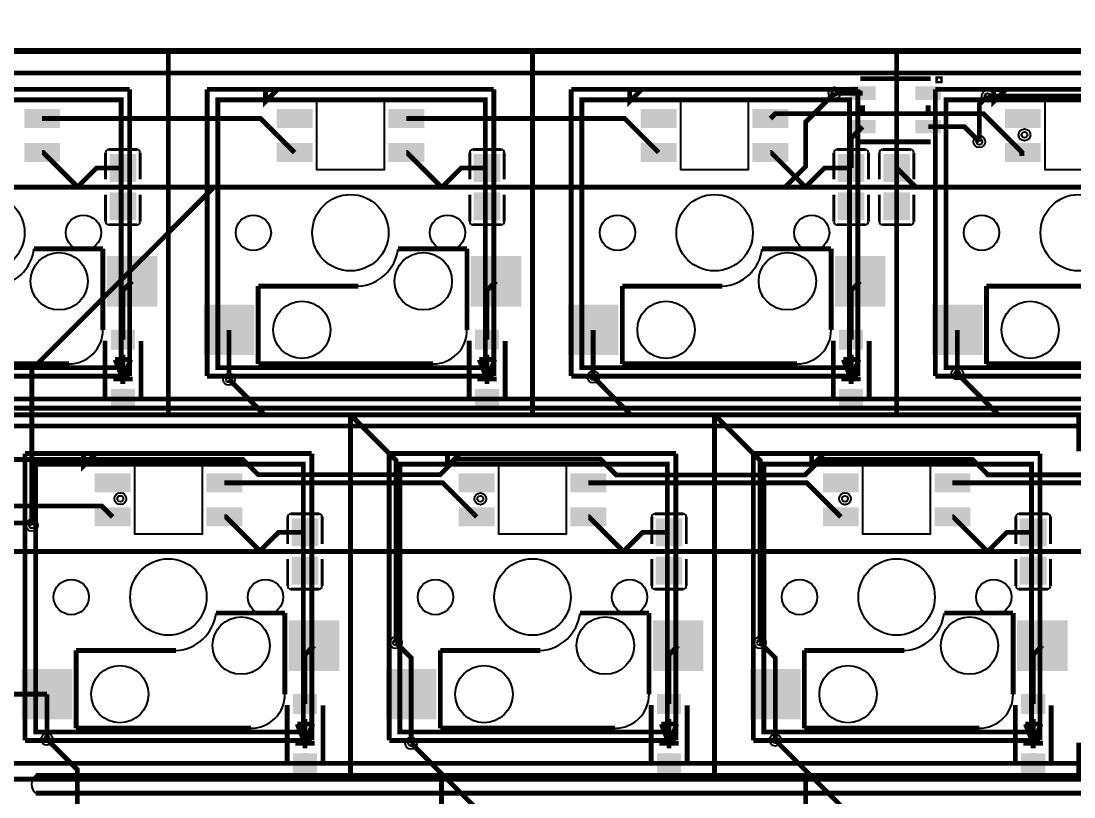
# Model space of a CAD drawing. Extents: x 183 to 12581, y -4976 to -1155.
# Drawn here: x 1384 to 3553, y -2755 to -1158 of the extents above; entities that cross this region are included whole.
import ezdxf

# ---------------------------------------------------------------- set-up
doc = ezdxf.new("R2010")
doc.units = 9
for name, color, linetype, true_color in [('BoardOutLine', 7, 'Continuous', 0xff00ff), ('BottomLayer', 7, 'Continuous', 0x0000ff), ('BottomPasteMaskLayer', 7, 'Continuous', 0x800000), ('BottomSilkLayer', 7, 'Continuous', 0x66cc33), ('BottomSolderMaskLayer', 7, 'Continuous', 0xaa00ff), ('Document', 7, 'Continuous', 0xffffff), ('Hole', 7, 'Continuous', 0x222222), ('Multi-Layer', 7, 'Continuous', 0xc0c0c0), ('TopLayer', 7, 'Continuous', 0xff0000), ('TopSilkLayer', 7, 'Continuous', 0xffcc00)]:
    doc.layers.add(name, color=color, linetype=linetype, true_color=true_color)

msp = doc.modelspace()

# ---------------------------------------------------------------- hatches: boundary and pattern name
at = {"layer": 'BottomLayer'}
for points in [[(3092, -1319.4), (3143.2, -1319.4), (3143.2, -1293.8), (3092, -1293.8)], [(3227, -1319.4), (3278.2, -1319.4), (3278.2, -1293.8), (3227, -1293.8)], [(1392.5, -1341.3), (1462.5, -1341.3), (1462.5, -1376.3), (1392.5, -1376.3)], [(1912.5, -1341.3), (1982.5, -1341.3), (1982.5, -1376.3), (1912.5, -1376.3)], [(2142.5, -1341.3), (2212.5, -1341.3), (2212.5, -1376.3), (2142.5, -1376.3)], [(2662.6, -1341.3), (2732.6, -1341.3), (2732.6, -1376.3), (2662.6, -1376.3)], [(2892.6, -1341.3), (2962.6, -1341.3), (2962.6, -1376.3), (2892.6, -1376.3)], [(3412.6, -1341.3), (3482.6, -1341.3), (3482.6, -1376.3), (3412.6, -1376.3)], [(3092, -1388.3), (3143.2, -1388.3), (3143.2, -1362.7), (3092, -1362.7)], [(3227, -1388.3), (3278.2, -1388.3), (3278.2, -1362.7), (3227, -1362.7)], [(1392.5, -1411.3), (1462.5, -1411.3), (1462.5, -1446.3), (1392.5, -1446.3)], [(1912.5, -1411.3), (1982.5, -1411.3), (1982.5, -1446.3), (1912.5, -1446.3)], [(2142.5, -1411.3), (2212.5, -1411.3), (2212.5, -1446.3), (2142.5, -1446.3)], [(2662.6, -1411.3), (2732.6, -1411.3), (2732.6, -1446.3), (2662.6, -1446.3)], [(2892.6, -1411.3), (2962.6, -1411.3), (2962.6, -1446.3), (2892.6, -1446.3)], [(3412.6, -1411.3), (3482.6, -1411.3), (3482.6, -1446.3), (3412.6, -1446.3)], [(1620.4, -1488.4), (1567.2, -1488.4), (1567.2, -1432.9), (1620.4, -1432.9)], [(2370.4, -1488.4), (2317.2, -1488.4), (2317.2, -1432.9), (2370.4, -1432.9)], [(3120.4, -1488.4), (3067.2, -1488.4), (3067.2, -1432.9), (3120.4, -1432.9)], [(3161, -1488.4), (3214.1, -1488.4), (3214.1, -1432.9), (3161, -1432.9)], [(1620.4, -1511.6), (1567.2, -1511.6), (1567.2, -1567.2), (1620.4, -1567.2)], [(2370.4, -1511.6), (2317.2, -1511.6), (2317.2, -1567.2), (2370.4, -1567.2)], [(3120.4, -1511.6), (3067.2, -1511.6), (3067.2, -1567.2), (3120.4, -1567.2)], [(3161, -1511.6), (3214.1, -1511.6), (3214.1, -1567.2), (3161, -1567.2)], [(1562.5, -1643.8), (1662.5, -1643.8), (1662.5, -1743.8), (1562.5, -1743.8)], [(2312.5, -1643.8), (2412.5, -1643.8), (2412.5, -1743.8), (2312.5, -1743.8)], [(3062.6, -1643.8), (3162.6, -1643.8), (3162.6, -1743.8), (3062.6, -1743.8)], [(1762.5, -1743.8), (1862.5, -1743.8), (1862.5, -1843.8), (1762.5, -1843.8)], [(2512.6, -1743.8), (2612.6, -1743.8), (2612.6, -1843.8), (2512.6, -1843.8)], [(3262.6, -1743.8), (3362.6, -1743.8), (3362.6, -1843.8), (3262.6, -1843.8)], [(1617.4, -1833.7), (1617.4, -1794.3), (1570.2, -1794.3), (1570.2, -1833.7)], [(2367.4, -1833.7), (2367.4, -1794.3), (2320.2, -1794.3), (2320.2, -1833.7)], [(3117.4, -1833.7), (3117.4, -1794.3), (3070.2, -1794.3), (3070.2, -1833.7)], [(1617.4, -1955.7), (1617.4, -1916.4), (1570.2, -1916.4), (1570.2, -1955.7)], [(2367.4, -1955.7), (2367.4, -1916.4), (2320.2, -1916.4), (2320.2, -1955.7)], [(3117.4, -1955.7), (3117.4, -1916.4), (3070.2, -1916.4), (3070.2, -1955.7)], [(1537.5, -2091.3), (1607.5, -2091.3), (1607.5, -2126.3), (1537.5, -2126.3)], [(1767.5, -2091.3), (1837.5, -2091.3), (1837.5, -2126.3), (1767.5, -2126.3)], [(2287.6, -2091.3), (2357.6, -2091.3), (2357.6, -2126.3), (2287.6, -2126.3)], [(2517.6, -2091.3), (2587.6, -2091.3), (2587.6, -2126.3), (2517.6, -2126.3)], [(3037.6, -2091.3), (3107.6, -2091.3), (3107.6, -2126.3), (3037.6, -2126.3)], [(3267.6, -2091.3), (3337.6, -2091.3), (3337.6, -2126.3), (3267.6, -2126.3)], [(1537.5, -2161.3), (1607.5, -2161.3), (1607.5, -2196.3), (1537.5, -2196.3)], [(1767.5, -2161.3), (1837.5, -2161.3), (1837.5, -2196.3), (1767.5, -2196.3)], [(2287.6, -2161.3), (2357.6, -2161.3), (2357.6, -2196.3), (2287.6, -2196.3)], [(2517.6, -2161.3), (2587.6, -2161.3), (2587.6, -2196.3), (2517.6, -2196.3)], [(3037.6, -2161.3), (3107.6, -2161.3), (3107.6, -2196.3), (3037.6, -2196.3)], [(3267.6, -2161.3), (3337.6, -2161.3), (3337.6, -2196.3), (3267.6, -2196.3)], [(1995.4, -2238.4), (1942.2, -2238.4), (1942.2, -2182.9), (1995.4, -2182.9)], [(2745.4, -2238.4), (2692.2, -2238.4), (2692.2, -2182.9), (2745.4, -2182.9)], [(3495.4, -2238.4), (3442.2, -2238.4), (3442.2, -2182.9), (3495.4, -2182.9)], [(1995.4, -2261.7), (1942.2, -2261.7), (1942.2, -2317.2), (1995.4, -2317.2)], [(2745.4, -2261.7), (2692.2, -2261.7), (2692.2, -2317.2), (2745.4, -2317.2)], [(3495.4, -2261.7), (3442.2, -2261.7), (3442.2, -2317.2), (3495.4, -2317.2)], [(1937.5, -2393.8), (2037.5, -2393.8), (2037.5, -2493.8), (1937.5, -2493.8)], [(2687.6, -2393.8), (2787.6, -2393.8), (2787.6, -2493.8), (2687.6, -2493.8)], [(3437.6, -2393.8), (3537.6, -2393.8), (3537.6, -2493.8), (3437.6, -2493.8)], [(1387.5, -2493.8), (1487.5, -2493.8), (1487.5, -2593.8), (1387.5, -2593.8)], [(2137.6, -2493.8), (2237.6, -2493.8), (2237.6, -2593.8), (2137.6, -2593.8)], [(2887.6, -2493.8), (2987.6, -2493.8), (2987.6, -2593.8), (2887.6, -2593.8)], [(1992.4, -2583.7), (1992.4, -2544.4), (1945.2, -2544.4), (1945.2, -2583.7)], [(2742.4, -2583.7), (2742.4, -2544.4), (2695.2, -2544.4), (2695.2, -2583.7)], [(3492.4, -2583.7), (3492.4, -2544.4), (3445.2, -2544.4), (3445.2, -2583.7)], [(1992.4, -2705.8), (1992.4, -2666.4), (1945.2, -2666.4), (1945.2, -2705.8)], [(2742.4, -2705.8), (2742.4, -2666.4), (2695.2, -2666.4), (2695.2, -2705.8)], [(3492.4, -2705.8), (3492.4, -2666.4), (3445.2, -2666.4), (3445.2, -2705.8)]]:
    msp.add_hatch(color=256, dxfattribs=at).paths.add_polyline_path(points)
at = {"layer": 'BottomPasteMaskLayer'}
for points in [[(3092, -1319.4), (3143.2, -1319.4), (3143.2, -1293.8), (3092, -1293.8)], [(3227, -1319.4), (3278.2, -1319.4), (3278.2, -1293.8), (3227, -1293.8)], [(1392.5, -1341.3), (1462.5, -1341.3), (1462.5, -1376.3), (1392.5, -1376.3)], [(1912.5, -1341.3), (1982.5, -1341.3), (1982.5, -1376.3), (1912.5, -1376.3)], [(2142.5, -1341.3), (2212.5, -1341.3), (2212.5, -1376.3), (2142.5, -1376.3)], [(2662.6, -1341.3), (2732.6, -1341.3), (2732.6, -1376.3), (2662.6, -1376.3)], [(2892.6, -1341.3), (2962.6, -1341.3), (2962.6, -1376.3), (2892.6, -1376.3)], [(3412.6, -1341.3), (3482.6, -1341.3), (3482.6, -1376.3), (3412.6, -1376.3)], [(3092, -1388.3), (3143.2, -1388.3), (3143.2, -1362.7), (3092, -1362.7)], [(3227, -1388.3), (3278.2, -1388.3), (3278.2, -1362.7), (3227, -1362.7)], [(1392.5, -1411.3), (1462.5, -1411.3), (1462.5, -1446.3), (1392.5, -1446.3)], [(1912.5, -1411.3), (1982.5, -1411.3), (1982.5, -1446.3), (1912.5, -1446.3)], [(2142.5, -1411.3), (2212.5, -1411.3), (2212.5, -1446.3), (2142.5, -1446.3)], [(2662.6, -1411.3), (2732.6, -1411.3), (2732.6, -1446.3), (2662.6, -1446.3)], [(2892.6, -1411.3), (2962.6, -1411.3), (2962.6, -1446.3), (2892.6, -1446.3)], [(3412.6, -1411.3), (3482.6, -1411.3), (3482.6, -1446.3), (3412.6, -1446.3)], [(1619, -1432.9), (1568.6, -1432.9), (1566.6, -1434.9), (1566.6, -1480.2), (1568.6, -1482.1), (1584.7, -1482.3), (1584.7, -1464.6), (1602.4, -1464.6), (1602.4, -1481.9), (1619, -1482.1), (1621, -1480.2), (1621, -1434.9)], [(2369, -1432.9), (2318.6, -1432.9), (2316.6, -1434.9), (2316.6, -1480.2), (2318.6, -1482.1), (2334.7, -1482.3), (2334.7, -1464.6), (2352.5, -1464.6), (2352.5, -1481.9), (2369, -1482.1), (2371, -1480.2), (2371, -1434.9)], [(3119, -1432.9), (3068.6, -1432.9), (3066.7, -1434.9), (3066.7, -1480.2), (3068.6, -1482.1), (3084.8, -1482.3), (3084.8, -1464.6), (3102.5, -1464.6), (3102.5, -1481.9), (3119, -1482.1), (3121, -1480.2), (3121, -1434.9)], [(3212.8, -1432.9), (3162.4, -1432.9), (3160.4, -1434.9), (3160.4, -1480.2), (3162.4, -1482.1), (3178.5, -1482.3), (3178.5, -1464.6), (3196.2, -1464.6), (3196.2, -1481.9), (3212.8, -1482.1), (3214.7, -1480.2), (3214.7, -1434.9)], [(1568.6, -1567.2), (1619, -1567.2), (1620.9, -1565.2), (1620.9, -1519.9), (1619, -1517.9), (1602.8, -1517.7), (1602.8, -1535.5), (1585.1, -1535.5), (1585.1, -1518.1), (1568.6, -1517.9), (1566.6, -1519.9), (1566.6, -1565.2)], [(2318.6, -1567.2), (2369, -1567.2), (2371, -1565.2), (2371, -1519.9), (2369, -1517.9), (2352.9, -1517.7), (2352.9, -1535.5), (2335.1, -1535.5), (2335.1, -1518.1), (2318.6, -1517.9), (2316.6, -1519.9), (2316.6, -1565.2)], [(3068.6, -1567.2), (3119, -1567.2), (3121, -1565.2), (3121, -1519.9), (3119, -1517.9), (3102.9, -1517.7), (3102.9, -1535.5), (3085.2, -1535.5), (3085.2, -1518.1), (3068.6, -1517.9), (3066.7, -1519.9), (3066.7, -1565.2)], [(3162.4, -1567.2), (3212.8, -1567.2), (3214.7, -1565.2), (3214.7, -1519.9), (3212.8, -1517.9), (3196.6, -1517.7), (3196.6, -1535.5), (3178.9, -1535.5), (3178.9, -1518.1), (3162.4, -1517.9), (3160.4, -1519.9), (3160.4, -1565.2)], [(1562.5, -1643.8), (1662.5, -1643.8), (1662.5, -1743.8), (1562.5, -1743.8)], [(2312.5, -1643.8), (2412.5, -1643.8), (2412.5, -1743.8), (2312.5, -1743.8)], [(3062.6, -1643.8), (3162.6, -1643.8), (3162.6, -1743.8), (3062.6, -1743.8)], [(1762.5, -1743.8), (1862.5, -1743.8), (1862.5, -1843.8), (1762.5, -1843.8)], [(2512.6, -1743.8), (2612.6, -1743.8), (2612.6, -1843.8), (2512.6, -1843.8)], [(3262.6, -1743.8), (3362.6, -1743.8), (3362.6, -1843.8), (3262.6, -1843.8)], [(1617.4, -1833.7), (1617.4, -1794.3), (1570.2, -1794.3), (1570.2, -1833.7)], [(2367.4, -1833.7), (2367.4, -1794.3), (2320.2, -1794.3), (2320.2, -1833.7)], [(3117.4, -1833.7), (3117.4, -1794.3), (3070.2, -1794.3), (3070.2, -1833.7)], [(1617.4, -1955.7), (1617.4, -1916.4), (1570.2, -1916.4), (1570.2, -1955.7)], [(2367.4, -1955.7), (2367.4, -1916.4), (2320.2, -1916.4), (2320.2, -1955.7)], [(3117.4, -1955.7), (3117.4, -1916.4), (3070.2, -1916.4), (3070.2, -1955.7)], [(1537.5, -2091.3), (1607.5, -2091.3), (1607.5, -2126.3), (1537.5, -2126.3)], [(1767.5, -2091.3), (1837.5, -2091.3), (1837.5, -2126.3), (1767.5, -2126.3)], [(2287.6, -2091.3), (2357.6, -2091.3), (2357.6, -2126.3), (2287.6, -2126.3)], [(2517.6, -2091.3), (2587.6, -2091.3), (2587.6, -2126.3), (2517.6, -2126.3)], [(3037.6, -2091.3), (3107.6, -2091.3), (3107.6, -2126.3), (3037.6, -2126.3)], [(3267.6, -2091.3), (3337.6, -2091.3), (3337.6, -2126.3), (3267.6, -2126.3)], [(1537.5, -2161.3), (1607.5, -2161.3), (1607.5, -2196.3), (1537.5, -2196.3)], [(1767.5, -2161.3), (1837.5, -2161.3), (1837.5, -2196.3), (1767.5, -2196.3)], [(2287.6, -2161.3), (2357.6, -2161.3), (2357.6, -2196.3), (2287.6, -2196.3)], [(2517.6, -2161.3), (2587.6, -2161.3), (2587.6, -2196.3), (2517.6, -2196.3)], [(3037.6, -2161.3), (3107.6, -2161.3), (3107.6, -2196.3), (3037.6, -2196.3)], [(3267.6, -2161.3), (3337.6, -2161.3), (3337.6, -2196.3), (3267.6, -2196.3)], [(1994, -2182.9), (1943.6, -2182.9), (1941.6, -2184.9), (1941.6, -2230.2), (1943.6, -2232.1), (1959.7, -2232.3), (1959.7, -2214.6), (1977.5, -2214.6), (1977.5, -2231.9), (1994, -2232.1), (1996, -2230.2), (1996, -2184.9)], [(2744, -2182.9), (2693.6, -2182.9), (2691.6, -2184.9), (2691.6, -2230.2), (2693.6, -2232.1), (2709.8, -2232.3), (2709.8, -2214.6), (2727.5, -2214.6), (2727.5, -2231.9), (2744, -2232.1), (2746, -2230.2), (2746, -2184.9)], [(3494, -2182.9), (3443.6, -2182.9), (3441.7, -2184.9), (3441.7, -2230.2), (3443.6, -2232.1), (3459.8, -2232.3), (3459.8, -2214.6), (3477.5, -2214.6), (3477.5, -2231.9), (3494, -2232.1), (3496, -2230.2), (3496, -2184.9)], [(1943.6, -2317.2), (1994, -2317.2), (1996, -2315.2), (1996, -2269.9), (1994, -2268), (1977.8, -2267.8), (1977.8, -2285.5), (1960.1, -2285.5), (1960.1, -2268.2), (1943.6, -2268), (1941.6, -2269.9), (1941.6, -2315.2)], [(2693.6, -2317.2), (2744, -2317.2), (2746, -2315.2), (2746, -2269.9), (2744, -2268), (2727.9, -2267.8), (2727.9, -2285.5), (2710.1, -2285.5), (2710.1, -2268.2), (2693.6, -2268), (2691.6, -2269.9), (2691.6, -2315.2)], [(3443.6, -2317.2), (3494, -2317.2), (3496, -2315.2), (3496, -2269.9), (3494, -2268), (3477.9, -2267.8), (3477.9, -2285.5), (3460.2, -2285.5), (3460.2, -2268.2), (3443.6, -2268), (3441.7, -2269.9), (3441.7, -2315.2)], [(1937.5, -2393.8), (2037.5, -2393.8), (2037.5, -2493.8), (1937.5, -2493.8)], [(2687.6, -2393.8), (2787.6, -2393.8), (2787.6, -2493.8), (2687.6, -2493.8)], [(3437.6, -2393.8), (3537.6, -2393.8), (3537.6, -2493.8), (3437.6, -2493.8)], [(1387.5, -2493.8), (1487.5, -2493.8), (1487.5, -2593.8), (1387.5, -2593.8)], [(2137.6, -2493.8), (2237.6, -2493.8), (2237.6, -2593.8), (2137.6, -2593.8)], [(2887.6, -2493.8), (2987.6, -2493.8), (2987.6, -2593.8), (2887.6, -2593.8)], [(1992.4, -2583.7), (1992.4, -2544.4), (1945.2, -2544.4), (1945.2, -2583.7)], [(2742.4, -2583.7), (2742.4, -2544.4), (2695.2, -2544.4), (2695.2, -2583.7)], [(3492.4, -2583.7), (3492.4, -2544.4), (3445.2, -2544.4), (3445.2, -2583.7)], [(1992.4, -2705.8), (1992.4, -2666.4), (1945.2, -2666.4), (1945.2, -2705.8)], [(2742.4, -2705.8), (2742.4, -2666.4), (2695.2, -2666.4), (2695.2, -2705.8)], [(3492.4, -2705.8), (3492.4, -2666.4), (3445.2, -2666.4), (3445.2, -2705.8)]]:
    msp.add_hatch(color=256, dxfattribs=at).paths.add_polyline_path(points)
at = {"layer": 'BottomSolderMaskLayer'}
for points in [[(3091, -1320.4), (3144.2, -1320.4), (3144.2, -1292.8), (3091, -1292.8)], [(3226, -1320.4), (3279.2, -1320.4), (3279.2, -1292.8), (3226, -1292.8)], [(1390.5, -1339.3), (1464.5, -1339.3), (1464.5, -1378.3), (1390.5, -1378.3)], [(1910.5, -1339.3), (1984.5, -1339.3), (1984.5, -1378.3), (1910.5, -1378.3)], [(2140.5, -1339.3), (2214.5, -1339.3), (2214.5, -1378.3), (2140.5, -1378.3)], [(2660.6, -1339.3), (2734.6, -1339.3), (2734.6, -1378.3), (2660.6, -1378.3)], [(2890.6, -1339.3), (2964.6, -1339.3), (2964.6, -1378.3), (2890.6, -1378.3)], [(3410.6, -1339.3), (3484.6, -1339.3), (3484.6, -1378.3), (3410.6, -1378.3)], [(3091, -1389.3), (3144.2, -1389.3), (3144.2, -1361.7), (3091, -1361.7)], [(3226, -1389.3), (3279.2, -1389.3), (3279.2, -1361.7), (3226, -1361.7)], [(1390.5, -1409.3), (1464.5, -1409.3), (1464.5, -1448.3), (1390.5, -1448.3)], [(1910.5, -1409.3), (1984.5, -1409.3), (1984.5, -1448.3), (1910.5, -1448.3)], [(2140.5, -1409.3), (2214.5, -1409.3), (2214.5, -1448.3), (2140.5, -1448.3)], [(2660.6, -1409.3), (2734.6, -1409.3), (2734.6, -1448.3), (2660.6, -1448.3)], [(2890.6, -1409.3), (2964.6, -1409.3), (2964.6, -1448.3), (2890.6, -1448.3)], [(3410.6, -1409.3), (3484.6, -1409.3), (3484.6, -1448.3), (3410.6, -1448.3)], [(1621.3, -1489.5), (1566.3, -1489.5), (1566.3, -1431.9), (1621.3, -1431.9)], [(2371.3, -1489.5), (2316.3, -1489.5), (2316.3, -1431.9), (2371.3, -1431.9)], [(3121.3, -1489.5), (3066.3, -1489.5), (3066.3, -1431.9), (3121.3, -1431.9)], [(3160, -1489.5), (3215.1, -1489.5), (3215.1, -1431.9), (3160, -1431.9)], [(1621.3, -1510.6), (1566.3, -1510.6), (1566.3, -1568.2), (1621.3, -1568.2)], [(2371.3, -1510.6), (2316.3, -1510.6), (2316.3, -1568.2), (2371.3, -1568.2)], [(3121.3, -1510.6), (3066.3, -1510.6), (3066.3, -1568.2), (3121.3, -1568.2)], [(3160, -1510.6), (3215.1, -1510.6), (3215.1, -1568.2), (3160, -1568.2)], [(1560.5, -1641.8), (1664.5, -1641.8), (1664.5, -1745.8), (1560.5, -1745.8)], [(2310.5, -1641.8), (2414.5, -1641.8), (2414.5, -1745.8), (2310.5, -1745.8)], [(3060.6, -1641.8), (3164.6, -1641.8), (3164.6, -1745.8), (3060.6, -1745.8)], [(1760.5, -1741.8), (1864.5, -1741.8), (1864.5, -1845.8), (1760.5, -1845.8)], [(2510.6, -1741.8), (2614.6, -1741.8), (2614.6, -1845.8), (2510.6, -1845.8)], [(3260.6, -1741.8), (3364.6, -1741.8), (3364.6, -1845.8), (3260.6, -1845.8)], [(1618.6, -1834.5), (1618.6, -1793.5), (1569, -1793.5), (1569, -1834.5)], [(2368.6, -1834.5), (2368.6, -1793.5), (2319, -1793.5), (2319, -1834.5)], [(3118.6, -1834.5), (3118.6, -1793.5), (3069, -1793.5), (3069, -1834.5)], [(1618.6, -1956.6), (1618.6, -1915.5), (1569, -1915.5), (1569, -1956.6)], [(2368.6, -1956.6), (2368.6, -1915.5), (2319, -1915.5), (2319, -1956.6)], [(3118.6, -1956.6), (3118.6, -1915.5), (3069, -1915.5), (3069, -1956.6)], [(1535.5, -2089.3), (1609.5, -2089.3), (1609.5, -2128.3), (1535.5, -2128.3)], [(1765.5, -2089.3), (1839.5, -2089.3), (1839.5, -2128.3), (1765.5, -2128.3)], [(2285.6, -2089.3), (2359.6, -2089.3), (2359.6, -2128.3), (2285.6, -2128.3)], [(2515.6, -2089.3), (2589.6, -2089.3), (2589.6, -2128.3), (2515.6, -2128.3)], [(3035.6, -2089.3), (3109.6, -2089.3), (3109.6, -2128.3), (3035.6, -2128.3)], [(3265.6, -2089.3), (3339.6, -2089.3), (3339.6, -2128.3), (3265.6, -2128.3)], [(1535.5, -2159.3), (1609.5, -2159.3), (1609.5, -2198.3), (1535.5, -2198.3)], [(1765.5, -2159.3), (1839.5, -2159.3), (1839.5, -2198.3), (1765.5, -2198.3)], [(2285.6, -2159.3), (2359.6, -2159.3), (2359.6, -2198.3), (2285.6, -2198.3)], [(2515.6, -2159.3), (2589.6, -2159.3), (2589.6, -2198.3), (2515.6, -2198.3)], [(3035.6, -2159.3), (3109.6, -2159.3), (3109.6, -2198.3), (3035.6, -2198.3)], [(3265.6, -2159.3), (3339.6, -2159.3), (3339.6, -2198.3), (3265.6, -2198.3)], [(1996.3, -2239.5), (1941.3, -2239.5), (1941.3, -2181.9), (1996.3, -2181.9)], [(2746.3, -2239.5), (2691.3, -2239.5), (2691.3, -2181.9), (2746.3, -2181.9)], [(3496.4, -2239.5), (3441.3, -2239.5), (3441.3, -2181.9), (3496.4, -2181.9)], [(1996.3, -2260.6), (1941.3, -2260.6), (1941.3, -2318.2), (1996.3, -2318.2)], [(2746.3, -2260.6), (2691.3, -2260.6), (2691.3, -2318.2), (2746.3, -2318.2)], [(3496.4, -2260.6), (3441.3, -2260.6), (3441.3, -2318.2), (3496.4, -2318.2)], [(1935.5, -2391.8), (2039.5, -2391.8), (2039.5, -2495.8), (1935.5, -2495.8)], [(2685.6, -2391.8), (2789.6, -2391.8), (2789.6, -2495.8), (2685.6, -2495.8)], [(3435.6, -2391.8), (3539.6, -2391.8), (3539.6, -2495.8), (3435.6, -2495.8)], [(1385.5, -2491.8), (1489.5, -2491.8), (1489.5, -2595.8), (1385.5, -2595.8)], [(2135.6, -2491.8), (2239.6, -2491.8), (2239.6, -2595.8), (2135.6, -2595.8)], [(2885.6, -2491.8), (2989.6, -2491.8), (2989.6, -2595.8), (2885.6, -2595.8)], [(1993.6, -2584.6), (1993.6, -2543.5), (1944, -2543.5), (1944, -2584.6)], [(2743.6, -2584.6), (2743.6, -2543.5), (2694, -2543.5), (2694, -2584.6)], [(3493.6, -2584.6), (3493.6, -2543.5), (3444, -2543.5), (3444, -2584.6)], [(1993.6, -2706.6), (1993.6, -2665.6), (1944, -2665.6), (1944, -2706.6)], [(2743.6, -2706.6), (2743.6, -2665.6), (2694, -2665.6), (2694, -2706.6)], [(3493.6, -2706.6), (3493.6, -2665.6), (3444, -2665.6), (3444, -2706.6)]]:
    msp.add_hatch(color=256, dxfattribs=at).paths.add_polyline_path(points)
at = {"layer": 'Document'}
for points in [[(1598.8, -1830), (1598.8, -1795), (1588.8, -1795), (1588.8, -1830)], [(2348.8, -1830), (2348.8, -1795), (2338.8, -1795), (2338.8, -1830)], [(3098.8, -1830), (3098.8, -1795), (3088.8, -1795), (3088.8, -1830)], [(1576.6, -1817.1), (1611.6, -1817.1), (1611.6, -1807.1), (1576.6, -1807.1)], [(2326.6, -1817.1), (2361.6, -1817.1), (2361.6, -1807.1), (2326.6, -1807.1)], [(3076.6, -1817.1), (3111.6, -1817.1), (3111.6, -1807.1), (3076.6, -1807.1)], [(1598.8, -1950), (1598.8, -1915), (1588.8, -1915), (1588.8, -1950)], [(2348.8, -1950), (2348.8, -1915), (2338.8, -1915), (2338.8, -1950)], [(3098.8, -1950), (3098.8, -1915), (3088.8, -1915), (3088.8, -1950)], [(1951.6, -2567.1), (1986.6, -2567.1), (1986.6, -2557.1), (1951.6, -2557.1)], [(1973.8, -2580.1), (1973.8, -2545.1), (1963.8, -2545.1), (1963.8, -2580.1)], [(2701.6, -2567.1), (2736.6, -2567.1), (2736.6, -2557.1), (2701.6, -2557.1)], [(2723.8, -2580.1), (2723.8, -2545.1), (2713.8, -2545.1), (2713.8, -2580.1)], [(3451.6, -2567.1), (3486.6, -2567.1), (3486.6, -2557.1), (3451.6, -2557.1)], [(3473.8, -2580.1), (3473.8, -2545.1), (3463.8, -2545.1), (3463.8, -2580.1)], [(1973.8, -2700.1), (1973.8, -2665.1), (1963.8, -2665.1), (1963.8, -2700.1)], [(2723.8, -2700.1), (2723.8, -2665.1), (2713.8, -2665.1), (2713.8, -2700.1)], [(3473.8, -2700.1), (3473.8, -2665.1), (3463.8, -2665.1), (3463.8, -2700.1)]]:
    msp.add_hatch(color=256, dxfattribs=at).paths.add_polyline_path(points)

# ---------------------------------------------------------------- linework, layer by layer
at = {"layer": 'BoardOutLine', "const_width": 10}
msp.add_lwpolyline([(248.9, -1221), (12505.8, -1221)], dxfattribs=at)
at = {"layer": 'BottomLayer', "const_width": 10}
for points in [[(3059.7, -1306.6), (3117.6, -1306.6)], [(8367.7, -1306.6), (8361.8, -1312.5), (3375.1, -1312.5)], [(2927.6, -1358.8), (2937.8, -1348.6), (3366, -1348.6), (3445.5, -1428.1), (3445.5, -1436.1)], [(1427.5, -1358.8), (1877.5, -1358.8), (1947.5, -1428.8)], [(2177.5, -1358.8), (2627.6, -1358.8), (2697.6, -1428.8)], [(3117.6, -1375.5), (3093.8, -1399.3), (3093.8, -1460.7)], [(3358, -1406.5), (3327, -1375.5), (3252.6, -1375.5)], [(1427.5, -1428.8), (1429.5, -1428.8), (1500.8, -1500)], [(2177.5, -1428.8), (2178.8, -1428.8), (2250, -1500)], [(2927.6, -1428.8), (2928.9, -1428.8), (3000.1, -1500)], [(12297.6, -1500), (12111.1, -1500), (12089.8, -1478.7), (11926.9, -1478.7), (11905.5, -1500), (1218.8, -1500), (1182, -1536.8), (1059.1, -1536.8), (1037.9, -1515.6), (1037.9, -1458.4)], [(1593.8, -1460.7), (1539.4, -1460.7), (1500, -1500)], [(2343.8, -1460.7), (2290.5, -1460.7), (2251.2, -1500)], [(3093.8, -1460.7), (3039, -1460.7), (2999.6, -1500)], [(3187.6, -1460.7), (3226.9, -1500), (3274, -1500)], [(1612.5, -1693.8), (1593.8, -1712.5), (1593.8, -1814)], [(2362.5, -1693.8), (2343.8, -1712.5), (2343.8, -1814)], [(3112.6, -1693.8), (3093.8, -1712.5), (3093.8, -1814)], [(1812.5, -1793.8), (1812.5, -1895.8)], [(2562.6, -1793.8), (2562.6, -1890.8)], [(3312.6, -1793.8), (3312.6, -1883.8)], [(843.8, -1936.1), (10969, -1936.1)], [(3751.2, -2092.3), (3375.7, -2092.3), (3344.3, -2060.8), (3030.7, -2060.8), (2998.8, -2092.7), (2610.5, -2092.7), (2577.6, -2059.8), (2279.4, -2059.8), (2247.4, -2091.8), (1872.4, -2091.8), (1841.4, -2060.8), (989.6, -2060.8), (958.1, -2092.3)], [(865, -2108.8), (912.5, -2156.3), (1550, -2156.3), (1572.5, -2178.8)], [(1802.5, -2108.8), (2252.6, -2108.8), (2322.6, -2178.8)], [(2552.6, -2108.8), (3002.6, -2108.8), (3072.6, -2178.8)], [(3302.6, -2108.8), (3752.6, -2108.8), (3822.6, -2178.8)], [(1406.4, -2196.2), (1401.5, -2191.3), (1283.8, -2191.3)], [(1802.5, -2178.8), (1806, -2178.8), (1877.3, -2250)], [(2552.6, -2178.8), (2553.8, -2178.8), (2625.1, -2250)], [(3302.6, -2178.8), (3303.8, -2178.8), (3375.1, -2250)], [(1968.8, -2210.7), (1914.4, -2210.7), (1875, -2250)], [(2718.8, -2210.7), (2664.4, -2210.7), (2625.1, -2250)], [(3468.8, -2210.7), (3414.4, -2210.7), (3375.1, -2250)], [(937.5, -2250), (11717.6, -2250)], [(1125, -2437.6), (1231.3, -2543.8), (1437.5, -2543.8)], [(1987.5, -2443.8), (1968.8, -2462.5), (1968.8, -2564)], [(2156.3, -2437.6), (2187.6, -2468.8), (2187.6, -2543.8)], [(2737.6, -2443.8), (2718.8, -2462.5), (2718.8, -2564)], [(2906.3, -2437.6), (2937.6, -2468.8), (2937.6, -2543.8)], [(3487.6, -2443.8), (3468.8, -2462.5), (3468.8, -2564)], [(1437.5, -2543.8), (1437.5, -2636.8)], [(2187.6, -2543.8), (2187.6, -2644.8)], [(2937.6, -2543.8), (2937.6, -2638.4)], [(1031.3, -2686.1), (11156.5, -2686.1)]]:
    msp.add_lwpolyline(points, dxfattribs=at)
at = {"layer": 'BottomSilkLayer'}
for points, const_width in [([(3117.6, -1281.6), (3117.6, -1276.6), (3252.6, -1276.6), (3252.6, -1281.6)], 10), ([(3117.6, -1351.6), (3117.6, -1331.6)], 10), ([(3252.6, -1351.6), (3252.6, -1331.6)], 10), ([(3117.6, -1401.6), (3117.6, -1406.6), (3252.6, -1406.6), (3252.6, -1401.6)], 10), ([(1558.2, -1428.7), (1558.2, -1484.2)], 6), ([(1623.4, -1422.7), (1564.2, -1422.7)], 6), ([(1629.4, -1484.2), (1629.4, -1428.7)], 6), ([(2308.2, -1428.7), (2308.2, -1484.2)], 6), ([(2373.4, -1422.7), (2314.2, -1422.7)], 6), ([(2379.4, -1484.2), (2379.4, -1428.7)], 6), ([(3058.2, -1428.7), (3058.2, -1484.2)], 6), ([(3123.4, -1422.7), (3064.2, -1422.7)], 6), ([(3129.4, -1484.2), (3129.4, -1428.7)], 6), ([(3152, -1484.2), (3152, -1428.7)], 6), ([(3158, -1422.7), (3217.1, -1422.7)], 6), ([(3223.1, -1428.7), (3223.1, -1484.2)], 6), ([(1558.2, -1571.3), (1558.2, -1515.8)], 6), ([(1629.4, -1515.8), (1629.4, -1571.3)], 6), ([(2308.2, -1571.3), (2308.2, -1515.8)], 6), ([(2379.4, -1515.8), (2379.4, -1571.3)], 6), ([(3058.2, -1571.3), (3058.2, -1515.8)], 6), ([(3129.4, -1515.8), (3129.4, -1571.3)], 6), ([(3152, -1515.8), (3152, -1571.3)], 6), ([(3223.1, -1571.3), (3223.1, -1515.8)], 6), ([(1623.4, -1577.3), (1564.2, -1577.3)], 6), ([(2373.4, -1577.3), (2314.2, -1577.3)], 6), ([(3123.4, -1577.3), (3064.2, -1577.3)], 6), ([(3158, -1577.3), (3217.1, -1577.3)], 6), ([(1557, -1934.4), (1557, -1816.2)], 10), ([(1631, -1934.9), (1631, -1816.8)], 10), ([(2307.1, -1934.4), (2307.1, -1816.2)], 10), ([(2381.1, -1934.9), (2381.1, -1816.8)], 10), ([(3057.1, -1934.4), (3057.1, -1816.2)], 10), ([(3131.1, -1934.9), (3131.1, -1816.8)], 10), ([(1593.8, -1905), (1593.8, -1845)], 10), ([(2343.8, -1905), (2343.8, -1845)], 10), ([(3093.8, -1905), (3093.8, -1845)], 10), ([(1577.8, -1855), (1593.8, -1895)], 10), ([(1609.8, -1855), (1577.8, -1855)], 10), ([(1593.8, -1895), (1609.8, -1855)], 10), ([(2327.8, -1855), (2343.8, -1895)], 10), ([(2359.8, -1855), (2327.8, -1855)], 10), ([(2343.8, -1895), (2359.8, -1855)], 10), ([(3077.8, -1855), (3093.8, -1895)], 10), ([(3109.8, -1855), (3077.8, -1855)], 10), ([(3093.8, -1895), (3109.8, -1855)], 10), ([(1613.8, -1895), (1573.8, -1895)], 10), ([(2363.8, -1895), (2323.8, -1895)], 10), ([(3113.8, -1895), (3073.8, -1895)], 10), ([(1933.2, -2178.7), (1933.2, -2234.3)], 6), ([(1998.4, -2172.7), (1939.2, -2172.7)], 6), ([(2004.4, -2234.3), (2004.4, -2178.7)], 6), ([(2683.2, -2178.7), (2683.2, -2234.3)], 6), ([(2748.4, -2172.7), (2689.2, -2172.7)], 6), ([(2754.4, -2234.3), (2754.4, -2178.7)], 6), ([(3433.2, -2178.7), (3433.2, -2234.3)], 6), ([(3498.4, -2172.7), (3439.2, -2172.7)], 6), ([(3504.4, -2234.3), (3504.4, -2178.7)], 6), ([(1933.2, -2321.4), (1933.2, -2265.8)], 6), ([(2004.4, -2265.8), (2004.4, -2321.4)], 6), ([(2683.2, -2321.4), (2683.2, -2265.8)], 6), ([(2754.4, -2265.8), (2754.4, -2321.4)], 6), ([(3433.2, -2321.4), (3433.2, -2265.8)], 6), ([(3504.4, -2265.8), (3504.4, -2321.4)], 6), ([(1998.4, -2327.4), (1939.2, -2327.4)], 6), ([(2748.4, -2327.4), (2689.2, -2327.4)], 6), ([(3498.4, -2327.4), (3439.2, -2327.4)], 6), ([(1932.1, -2684.4), (1932.1, -2566.3)], 10), ([(2006.1, -2684.9), (2006.1, -2566.8)], 10), ([(2682.1, -2684.4), (2682.1, -2566.3)], 10), ([(2756.1, -2684.9), (2756.1, -2566.8)], 10), ([(3432.1, -2684.4), (3432.1, -2566.3)], 10), ([(3506.1, -2684.9), (3506.1, -2566.8)], 10), ([(1952.8, -2605.1), (1968.8, -2645.1)], 10), ([(1984.8, -2605.1), (1952.8, -2605.1)], 10), ([(1968.8, -2655.1), (1968.8, -2595.1)], 10), ([(1968.8, -2645.1), (1984.8, -2605.1)], 10), ([(2702.8, -2605.1), (2718.8, -2645.1)], 10), ([(2734.8, -2605.1), (2702.8, -2605.1)], 10), ([(2718.8, -2655.1), (2718.8, -2595.1)], 10), ([(2718.8, -2645.1), (2734.8, -2605.1)], 10), ([(3452.8, -2605.1), (3468.8, -2645.1)], 10), ([(3484.8, -2605.1), (3452.8, -2605.1)], 10), ([(3468.8, -2655.1), (3468.8, -2595.1)], 10), ([(3468.8, -2645.1), (3484.8, -2605.1)], 10), ([(1988.8, -2645.1), (1948.8, -2645.1)], 10), ([(2738.8, -2645.1), (2698.8, -2645.1)], 10), ([(3488.8, -2645.1), (3448.8, -2645.1)], 10)]:
    msp.add_lwpolyline(points, dxfattribs=dict(at, const_width=const_width))
at = {"layer": 'BottomSilkLayer', "const_width": 10}
for points in [[(3272.6, -1276.6), (3272.6, -1281.6), (3277.6, -1281.6), (3277.6, -1276.6), (3272.6, -1276.6)], [(1887.5, -1298.8), (1912.5, -1298.8), (1887.5, -1323.8), (1887.5, -1298.8)], [(2637.6, -1298.8), (2662.6, -1298.8), (2637.6, -1323.8), (2637.6, -1298.8)], [(3387.6, -1298.8), (3412.6, -1298.8), (3387.6, -1323.8), (3387.6, -1298.8)], [(1512.5, -2048.8), (1537.5, -2048.8), (1512.5, -2073.8), (1512.5, -2048.8)], [(2262.6, -2048.8), (2287.6, -2048.8), (2262.6, -2073.8), (2262.6, -2048.8)], [(3012.6, -2048.8), (3037.6, -2048.8), (3012.6, -2073.8), (3012.6, -2048.8)]]:
    msp.add_lwpolyline(points, close=True, dxfattribs=at)
at = {"layer": 'BottomSilkLayer'}
for centre, start, end in [((1564.2, -1428.7), 90, 180), ((1623.4, -1428.7), 0, 90), ((2314.2, -1428.7), 90, 180), ((2373.4, -1428.7), 0, 90), ((3064.2, -1428.7), 90, 180), ((3123.4, -1428.7), 0, 90), ((3158, -1428.7), 90, 180), ((3217.1, -1428.7), 0, 90), ((1564.2, -1571.3), 180, 270), ((1623.4, -1571.3), 270, 0), ((2314.2, -1571.3), 180, 270), ((2373.4, -1571.3), 270, 0), ((3064.2, -1571.3), 180, 270), ((3123.4, -1571.3), 270, 0), ((3158, -1571.3), 180, 270), ((3217.1, -1571.3), 270, 0), ((1939.2, -2178.7), 90, 180), ((1998.4, -2178.7), 0, 90), ((2689.2, -2178.7), 90, 180), ((2748.4, -2178.7), 0, 90), ((3439.2, -2178.7), 90, 180), ((3498.4, -2178.7), 0, 90), ((1939.2, -2321.4), 180, 270), ((1998.4, -2321.4), 270, 0), ((2689.2, -2321.4), 180, 270), ((2748.4, -2321.4), 270, 0), ((3439.2, -2321.4), 180, 270), ((3498.4, -2321.4), 270, 0)]:
    msp.add_arc(centre, 6, start, end, dxfattribs=at)
at = {"layer": 'Document', "const_width": 10}
for points in [[(1687.5, -1968.8), (937.5, -1968.8), (937.5, -1218.8), (1687.5, -1218.8)], [(1687.5, -1218.8), (1687.5, -1968.8)], [(2437.5, -1968.8), (1687.5, -1968.8), (1687.5, -1218.8), (2437.5, -1218.8)], [(2437.5, -1218.8), (2437.5, -1968.8)], [(3187.6, -1968.8), (2437.6, -1968.8), (2437.6, -1218.8), (3187.6, -1218.8)], [(3187.6, -1218.8), (3187.6, -1968.8)], [(3937.6, -1968.8), (3187.6, -1968.8), (3187.6, -1218.8), (3937.6, -1218.8)], [(1410.5, -1626.8), (1552.5, -1626.8)], [(1552.5, -1626.8), (1552.5, -1793.8)], [(2160.5, -1626.8), (2302.5, -1626.8)], [(2302.5, -1626.8), (2302.5, -1793.8)], [(2910.6, -1626.8), (3052.6, -1626.8)], [(3052.6, -1626.8), (3052.6, -1793.8)], [(1872.5, -1703.8), (1872.5, -1863.8)], [(1872.5, -1703.8), (2078.5, -1703.8)], [(2622.6, -1703.8), (2622.6, -1863.8)], [(2622.6, -1703.8), (2828.6, -1703.8)], [(3372.6, -1703.8), (3372.6, -1863.8)], [(3372.6, -1703.8), (3578.6, -1703.8)], [(1482.5, -1863.8), (1122.5, -1863.8)], [(2232.5, -1863.8), (1872.5, -1863.8)], [(2982.6, -1863.8), (2622.6, -1863.8)], [(3732.6, -1863.8), (3372.6, -1863.8)], [(2062.5, -2718.8), (1312.5, -2718.8), (1312.5, -1968.8), (2062.5, -1968.8)], [(2062.5, -1968.8), (2062.5, -2718.8)], [(2812.6, -2718.8), (2062.6, -2718.8), (2062.6, -1968.8), (2812.6, -1968.8)], [(2812.6, -1968.8), (2812.6, -2718.8)], [(3562.6, -2718.8), (2812.6, -2718.8), (2812.6, -1968.8), (3562.6, -1968.8)], [(1785.5, -2376.8), (1927.5, -2376.8)], [(1927.5, -2376.8), (1927.5, -2543.8)], [(2535.6, -2376.8), (2677.6, -2376.8)], [(2677.6, -2376.8), (2677.6, -2543.8)], [(3285.6, -2376.8), (3427.6, -2376.8)], [(3427.6, -2376.8), (3427.6, -2543.8)], [(1497.5, -2453.8), (1497.5, -2613.8)], [(1497.5, -2453.8), (1703.5, -2453.8)], [(2247.6, -2453.8), (2247.6, -2613.8)], [(2247.6, -2453.8), (2453.6, -2453.8)], [(2997.6, -2453.8), (2997.6, -2613.8)], [(2997.6, -2453.8), (3203.6, -2453.8)], [(1857.5, -2613.8), (1497.5, -2613.8)], [(2607.6, -2613.8), (2247.6, -2613.8)], [(3357.6, -2613.8), (2997.6, -2613.8)], [(2250, -3468.8), (1500, -3468.8), (1500, -2718.8), (2250, -2718.8)], [(2250, -2718.8), (2250, -3468.8)], [(3000.1, -3468.8), (2250.1, -3468.8), (2250.1, -2718.8), (3000.1, -2718.8)], [(3000.1, -2718.8), (3000.1, -3468.8)], [(3750.1, -3468.8), (3000.1, -3468.8), (3000.1, -2718.8), (3750.1, -2718.8)]]:
    msp.add_lwpolyline(points, dxfattribs=at)
at = {"layer": 'Document'}
for centre, radius, start, end in [((1323.8, -1616.6), 87.4, 273.1216, 353.2761), ((2073.8, -1616.6), 87.4, 273.1216, 353.2761), ((2823.8, -1616.6), 87.4, 273.1216, 353.2761), ((1482.9, -1794.1), 69.7, 270, 0.2787), ((2232.9, -1794.1), 69.7, 270, 0.2787), ((2982.9, -1794.1), 69.7, 270, 0.2787), ((1698.8, -2366.6), 87.4, 273.1216, 353.2761), ((2448.8, -2366.6), 87.4, 273.1216, 353.2761), ((3198.8, -2366.6), 87.4, 273.1216, 353.2761), ((1857.9, -2544.1), 69.7, 270, 0.2787), ((2607.9, -2544.1), 69.7, 270, 0.2787), ((3357.9, -2544.1), 69.7, 270, 0.2787)]:
    msp.add_arc(centre, radius, start, end, dxfattribs=at)
at = {"layer": 'Hole'}
for centre in [(3059.7, -1306.6), (3375.1, -1312.5), (3451, -1392.3), (3358, -1406.5), (2562.6, -1890.8), (3312.6, -1883.8), (1812.5, -1895.8), (1588.6, -2141.4), (2330.1, -2141.6), (3081.2, -2141.5), (1406.4, -2196.2), (2156.3, -2437.6), (2906.3, -2437.6), (1437.5, -2636.8), (2187.6, -2644.8), (2937.6, -2638.4)]:
    msp.add_circle(centre, 6.1, dxfattribs=at)
at = {"layer": 'Multi-Layer'}
for points in [[(2132.5, -1323.8), (1992.5, -1323.8), (1992.5, -1463.8), (2132.5, -1463.8)], [(2882.6, -1323.8), (2742.6, -1323.8), (2742.6, -1463.8), (2882.6, -1463.8)], [(3632.6, -1323.8), (3492.6, -1323.8), (3492.6, -1463.8), (3632.6, -1463.8)], [(1757.5, -2073.8), (1617.5, -2073.8), (1617.5, -2213.8), (1757.5, -2213.8)], [(2507.6, -2073.8), (2367.6, -2073.8), (2367.6, -2213.8), (2507.6, -2213.8)], [(3257.6, -2073.8), (3117.6, -2073.8), (3117.6, -2213.8), (3257.6, -2213.8)]]:
    msp.add_lwpolyline(points, close=True, dxfattribs=at)
for centre, radius in [((3059.7, -1306.6), 12.2), ((3375.1, -1312.5), 12.2), ((3451, -1392.3), 12.2), ((3358, -1406.5), 12.2), ((1312.5, -1593.8), 78.7), ((2062.5, -1593.8), 78.7), ((2812.6, -1593.8), 78.7), ((3562.6, -1593.8), 78.7), ((1512.5, -1593.8), 36.4), ((1862.5, -1593.8), 36.4), ((2262.5, -1593.8), 36.4), ((2612.6, -1593.8), 36.4), ((3012.6, -1593.8), 36.4), ((3362.6, -1593.8), 36.4), ((1462.5, -1693.8), 59.1), ((2212.5, -1693.8), 59.1), ((2962.6, -1693.8), 59.1), ((1962.5, -1793.8), 59.1), ((2712.6, -1793.8), 59.1), ((3462.6, -1793.8), 59.1), ((1812.5, -1895.8), 12.2), ((2562.6, -1890.8), 12.2), ((3312.6, -1883.8), 12.2), ((1588.6, -2141.4), 12.2), ((2330.1, -2141.6), 12.2), ((3081.2, -2141.5), 12.2), ((1406.4, -2196.2), 12.2), ((1687.5, -2343.8), 78.7), ((2437.6, -2343.8), 78.7), ((3187.6, -2343.8), 78.7), ((1487.5, -2343.8), 36.4), ((1887.5, -2343.8), 36.4), ((2237.6, -2343.8), 36.4), ((2637.6, -2343.8), 36.4), ((2987.6, -2343.8), 36.4), ((3387.6, -2343.8), 36.4), ((1837.5, -2443.8), 59.1), ((2587.6, -2443.8), 59.1), ((3337.6, -2443.8), 59.1), ((2156.3, -2437.6), 12.2), ((2906.3, -2437.6), 12.2), ((1587.5, -2543.8), 59.1), ((2337.6, -2543.8), 59.1), ((3087.6, -2543.8), 59.1), ((1437.5, -2636.8), 12.2), ((2187.6, -2644.8), 12.2), ((2937.6, -2638.4), 12.2)]:
    msp.add_circle(centre, radius, dxfattribs=at)
at = {"layer": 'TopLayer', "const_width": 10}
for points in [[(12362.1, -1428.7), (12311.2, -1479.5), (12088.3, -1479.5), (12024.3, -1415.5), (12024.3, -1275.5), (12013.7, -1264.9), (1243.4, -1264.9), (1158.1, -1350.2), (1158.1, -1494.3), (792.9, -1494.3), (533.7, -1753.5), (533.7, -2155.7)], [(3059.7, -1306.6), (3000.1, -1366.2), (3000.1, -1457.7), (2957.7, -1500), (1781.3, -1500), (1406.4, -1875), (1406.4, -2196.2)], [(3375.1, -1312.5), (3358, -1329.6), (3358, -1406.5)], [(2562.6, -1890.8), (2640.6, -1968.8), (2812.6, -1968.8), (2906.3, -2062.5), (2906.3, -2062.5), (2906.3, -2437.6)], [(3312.6, -1883.8), (3397.6, -1968.8), (3562.6, -1968.8), (3656.3, -2062.5), (3656.3, -2437.6)], [(1812.5, -1895.8), (1885.6, -1968.8), (2062.5, -1968.8), (2156.3, -2062.5), (2156.3, -2437.6)], [(1812.5, -1895.8), (1885.6, -1968.8), (2062.5, -1968.8)], [(1437.5, -2636.8), (1500, -2699.3), (1500, -3187.6)], [(2187.6, -2644.8), (2343.8, -2801.1), (2343.8, -3187.6)], [(2937.6, -2638.4), (3093.8, -2794.6), (3093.8, -3187.6)]]:
    msp.add_lwpolyline(points, dxfattribs=at)
at = {"layer": 'TopSilkLayer', "const_width": 10}
for points in [[(1612.5, -1218.8), (1687.5, -1218.8), (1687.5, -1293.8)], [(1687.5, -1293.8), (1687.5, -1218.8), (1762.5, -1218.8)], [(2362.5, -1218.8), (2437.5, -1218.8), (2437.5, -1293.8)], [(2437.6, -1293.8), (2437.6, -1218.8), (2512.6, -1218.8)], [(3112.6, -1218.8), (3187.6, -1218.8), (3187.6, -1293.8)], [(3187.6, -1293.8), (3187.6, -1218.8), (3262.6, -1218.8)], [(1017.3, -1298.5), (1607.8, -1298.5)], [(1607.8, -1889.1), (1607.8, -1298.5)], [(1767.3, -1889.1), (1767.3, -1298.5)], [(1767.3, -1298.5), (2357.8, -1298.5)], [(2357.8, -1889.1), (2357.8, -1298.5)], [(2517.3, -1889.1), (2517.3, -1298.5)], [(2517.3, -1298.5), (3107.8, -1298.5)], [(3107.8, -1889.1), (3107.8, -1298.5)], [(3267.3, -1889.1), (3267.3, -1298.5)], [(3267.3, -1298.5), (3857.9, -1298.5)], [(1017.3, -1889.1), (1607.8, -1889.1)], [(1767.3, -1889.1), (2357.8, -1889.1)], [(2517.3, -1889.1), (3107.8, -1889.1)], [(3267.3, -1889.1), (3857.9, -1889.1)], [(1687.5, -1893.8), (1687.5, -1968.8), (1612.5, -1968.8)], [(1762.5, -1968.8), (1687.5, -1968.8), (1687.5, -1893.8)], [(2437.5, -1893.8), (2437.5, -1968.8), (2362.5, -1968.8)], [(2512.6, -1968.8), (2437.6, -1968.8), (2437.6, -1893.8)], [(3187.6, -1893.8), (3187.6, -1968.8), (3112.6, -1968.8)], [(3262.6, -1968.8), (3187.6, -1968.8), (3187.6, -1893.8)], [(11291.2, -1955), (1038.7, -1955)], [(1312.5, -2043.8), (1312.5, -1968.8), (1387.5, -1968.8)], [(1987.5, -1968.8), (2062.5, -1968.8), (2062.5, -2043.8)], [(2062.6, -2043.8), (2062.6, -1968.8), (2137.6, -1968.8)], [(2737.6, -1968.8), (2812.6, -1968.8), (2812.6, -2043.8)], [(2812.6, -2043.8), (2812.6, -1968.8), (2887.6, -1968.8)], [(3487.6, -1968.8), (3562.6, -1968.8), (3562.6, -2043.8)], [(1038.7, -1991.6), (11291.2, -1991.6)], [(1392.3, -2639.1), (1392.3, -2048.5)], [(1392.3, -2048.5), (1982.8, -2048.5)], [(1982.8, -2639.1), (1982.8, -2048.5)], [(2142.3, -2639.1), (2142.3, -2048.5)], [(2142.3, -2048.5), (2732.8, -2048.5)], [(2732.8, -2639.1), (2732.8, -2048.5)], [(2892.3, -2639.1), (2892.3, -2048.5)], [(2892.3, -2048.5), (3482.8, -2048.5)], [(3482.8, -2639.1), (3482.8, -2048.5)], [(1387.5, -2718.8), (1312.5, -2718.8), (1312.5, -2643.8)], [(1392.3, -2639.1), (1982.8, -2639.1)], [(2062.5, -2643.8), (2062.5, -2718.8), (1987.5, -2718.8)], [(2137.6, -2718.8), (2062.6, -2718.8), (2062.6, -2643.8)], [(2142.3, -2639.1), (2732.8, -2639.1)], [(2812.6, -2643.8), (2812.6, -2718.8), (2737.6, -2718.8)], [(2887.6, -2718.8), (2812.6, -2718.8), (2812.6, -2643.8)], [(2892.3, -2639.1), (3482.8, -2639.1)], [(3562.6, -2643.8), (3562.6, -2718.8), (3487.6, -2718.8)], [(11152.9, -2710.9), (1414.2, -2710.9)], [(1500, -2793.8), (1500, -2718.8), (1575, -2718.8)], [(2175, -2718.8), (2250, -2718.8), (2250, -2793.8)], [(2250.1, -2793.8), (2250.1, -2718.8), (2325.1, -2718.8)], [(2925.1, -2718.8), (3000.1, -2718.8), (3000.1, -2793.8)], [(3000.1, -2793.8), (3000.1, -2718.8), (3075.1, -2718.8)], [(1414.2, -2747.6), (11152.9, -2747.6)]]:
    msp.add_lwpolyline(points, dxfattribs=at)
for points in [[(1039.2, -1320.4), (1590.4, -1320.4), (1590.4, -1871.6), (1039.2, -1871.6), (1039.2, -1320.4)], [(1789.2, -1320.4), (2340.4, -1320.4), (2340.4, -1871.6), (1789.2, -1871.6), (1789.2, -1320.4)], [(2539.2, -1320.4), (3090.4, -1320.4), (3090.4, -1871.6), (2539.2, -1871.6), (2539.2, -1320.4)], [(3289.2, -1320.4), (3840.4, -1320.4), (3840.4, -1871.6), (3289.2, -1871.6), (3289.2, -1320.4)], [(1414.2, -2070.4), (1965.4, -2070.4), (1965.4, -2621.6), (1414.2, -2621.6), (1414.2, -2070.4)], [(2164.2, -2070.4), (2715.4, -2070.4), (2715.4, -2621.6), (2164.2, -2621.6), (2164.2, -2070.4)], [(2914.2, -2070.4), (3465.4, -2070.4), (3465.4, -2621.6), (2914.2, -2621.6), (2914.2, -2070.4)]]:
    msp.add_lwpolyline(points, close=True, dxfattribs=at)
at = {"layer": 'TopSilkLayer'}
msp.add_arc((1429.5, -2729.4), 24, 130.1283, 229.8717, dxfattribs=at)

doc.saveas('drawing.dxf')
